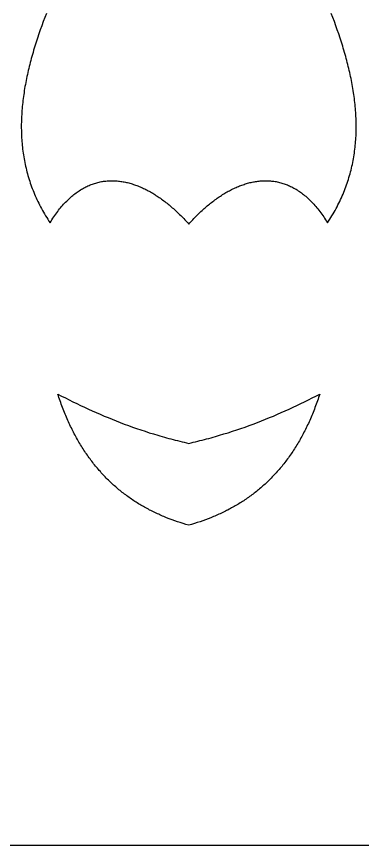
# Model space of a CAD drawing. Extents: x -4113 to -3113, y 1469 to 2469.
# Drawn here: x -3499 to -3433.4, y 1469.1 to 1626.2 of the extents above; entities that cross this region are included whole.
import ezdxf

# ---------------------------------------------------------------- set-up
doc = ezdxf.new("R2010")
doc.units = 0
doc.layers.add('PLAN_1', color=18, linetype='CONTINUOUS')

msp = doc.modelspace()

# ---------------------------------------------------------------- linework, layer by layer
at = {"layer": 'PLAN_1'}
for points in [[(-4113.04, 2469.07), (-3113.04, 2469.07), (-3113.04, 1469.07), (-4113.04, 1469.07)], [(-3466.37, 1545.3), (-3465.94, 1545.4), (-3465.51, 1545.5), (-3465.09, 1545.6), (-3464.67, 1545.7), (-3464.24, 1545.81), (-3463.82, 1545.91), (-3463.4, 1546.02), (-3462.98, 1546.13), (-3462.57, 1546.24), (-3462.15, 1546.35), (-3461.74, 1546.47), (-3461.33, 1546.59), (-3460.92, 1546.7), (-3460.51, 1546.82), (-3459.69, 1547.07), (-3458.88, 1547.32), (-3458.08, 1547.58), (-3457.28, 1547.84), (-3456.49, 1548.11), (-3455.7, 1548.39), (-3454.91, 1548.67), (-3454.14, 1548.96), (-3453.36, 1549.25), (-3452.59, 1549.55), (-3451.83, 1549.86), (-3451.07, 1550.17), (-3450.31, 1550.48), (-3449.56, 1550.81), (-3448.81, 1551.13), (-3448.06, 1551.46), (-3447.32, 1551.8), (-3446.59, 1552.14), (-3445.85, 1552.48), (-3445.13, 1552.83), (-3444.4, 1553.18), (-3443.68, 1553.54), (-3442.96, 1553.9), (-3442.24, 1554.26), (-3441.53, 1554.63), (-3441.63, 1554.3), (-3441.74, 1553.97), (-3441.85, 1553.65), (-3441.96, 1553.33), (-3442.08, 1553.01), (-3442.19, 1552.7), (-3442.31, 1552.38), (-3442.43, 1552.07), (-3442.54, 1551.76), (-3442.67, 1551.45), (-3442.79, 1551.15), (-3442.91, 1550.85), (-3443.04, 1550.55), (-3443.16, 1550.25), (-3443.29, 1549.95), (-3443.42, 1549.66), (-3443.55, 1549.37), (-3443.68, 1549.08), (-3443.82, 1548.79), (-3443.95, 1548.51), (-3444.09, 1548.23), (-3444.23, 1547.95), (-3444.37, 1547.67), (-3444.51, 1547.4), (-3444.65, 1547.12), (-3444.8, 1546.85), (-3444.94, 1546.58), (-3445.09, 1546.32), (-3445.24, 1546.05), (-3445.39, 1545.79), (-3445.54, 1545.53), (-3445.69, 1545.27), (-3445.85, 1545.02), (-3446, 1544.76), (-3446.16, 1544.51), (-3446.32, 1544.26), (-3446.48, 1544.02), (-3446.64, 1543.77), (-3446.8, 1543.53), (-3446.96, 1543.29), (-3447.13, 1543.05), (-3447.3, 1542.82), (-3447.46, 1542.58), (-3447.63, 1542.35), (-3447.8, 1542.12), (-3447.98, 1541.89), (-3448.15, 1541.67), (-3448.33, 1541.44), (-3448.5, 1541.22), (-3448.68, 1541), (-3448.86, 1540.78), (-3449.04, 1540.57), (-3449.22, 1540.36), (-3449.4, 1540.14), (-3449.59, 1539.94), (-3449.77, 1539.73), (-3449.96, 1539.52), (-3450.15, 1539.32), (-3450.34, 1539.12), (-3450.53, 1538.92), (-3450.72, 1538.72), (-3450.91, 1538.53), (-3451.11, 1538.33), (-3451.3, 1538.14), (-3451.5, 1537.95), (-3451.7, 1537.77), (-3451.9, 1537.58), (-3452.1, 1537.4), (-3452.3, 1537.22), (-3452.51, 1537.04), (-3452.71, 1536.86), (-3452.92, 1536.69), (-3453.13, 1536.51), (-3453.34, 1536.34), (-3453.55, 1536.17), (-3453.76, 1536), (-3453.97, 1535.84), (-3454.18, 1535.67), (-3454.4, 1535.51), (-3454.61, 1535.35), (-3454.83, 1535.19), (-3455.05, 1535.04), (-3455.27, 1534.88), (-3455.49, 1534.73), (-3455.71, 1534.58), (-3455.94, 1534.43), (-3456.16, 1534.29), (-3456.39, 1534.14), (-3456.62, 1534), (-3456.84, 1533.86), (-3457.07, 1533.72), (-3457.3, 1533.58), (-3457.54, 1533.44), (-3457.77, 1533.31), (-3458, 1533.18), (-3458.24, 1533.05), (-3458.48, 1532.92), (-3458.71, 1532.79), (-3458.95, 1532.66), (-3459.19, 1532.54), (-3459.43, 1532.42), (-3459.68, 1532.3), (-3459.92, 1532.18), (-3460.16, 1532.07), (-3460.41, 1531.95), (-3460.66, 1531.84), (-3460.91, 1531.73), (-3461.15, 1531.62), (-3461.4, 1531.51), (-3461.66, 1531.4), (-3462.16, 1531.2), (-3462.67, 1531), (-3463.19, 1530.8), (-3463.71, 1530.62), (-3464.23, 1530.44), (-3464.76, 1530.26), (-3465.29, 1530.1), (-3465.83, 1529.94), (-3466.37, 1529.78), (-3466.91, 1529.94), (-3467.45, 1530.1), (-3467.98, 1530.26), (-3468.51, 1530.44), (-3469.03, 1530.62), (-3469.55, 1530.8), (-3470.07, 1531), (-3470.58, 1531.2), (-3471.09, 1531.4), (-3471.34, 1531.51), (-3471.59, 1531.62), (-3471.84, 1531.73), (-3472.08, 1531.84), (-3472.33, 1531.95), (-3472.58, 1532.07), (-3472.82, 1532.18), (-3473.07, 1532.3), (-3473.31, 1532.42), (-3473.55, 1532.54), (-3473.79, 1532.66), (-3474.03, 1532.79), (-3474.27, 1532.92), (-3474.5, 1533.05), (-3474.74, 1533.18), (-3474.97, 1533.31), (-3475.21, 1533.44), (-3475.44, 1533.58), (-3475.67, 1533.72), (-3475.9, 1533.86), (-3476.13, 1534), (-3476.35, 1534.14), (-3476.58, 1534.29), (-3476.8, 1534.43), (-3477.03, 1534.58), (-3477.25, 1534.73), (-3477.47, 1534.88), (-3477.69, 1535.04), (-3477.91, 1535.19), (-3478.13, 1535.35), (-3478.34, 1535.51), (-3478.56, 1535.67), (-3478.77, 1535.84), (-3478.99, 1536), (-3479.2, 1536.17), (-3479.41, 1536.34), (-3479.62, 1536.51), (-3479.82, 1536.69), (-3480.03, 1536.86), (-3480.23, 1537.04), (-3480.44, 1537.22), (-3480.64, 1537.4), (-3480.84, 1537.58), (-3481.04, 1537.77), (-3481.24, 1537.95), (-3481.44, 1538.14), (-3481.63, 1538.33), (-3481.83, 1538.53), (-3482.02, 1538.72), (-3482.21, 1538.92), (-3482.4, 1539.12), (-3482.59, 1539.32), (-3482.78, 1539.52), (-3482.97, 1539.73), (-3483.15, 1539.94), (-3483.34, 1540.14), (-3483.52, 1540.36), (-3483.7, 1540.57), (-3483.88, 1540.78), (-3484.06, 1541), (-3484.24, 1541.22), (-3484.42, 1541.44), (-3484.59, 1541.67), (-3484.76, 1541.89), (-3484.94, 1542.12), (-3485.11, 1542.35), (-3485.28, 1542.58), (-3485.44, 1542.82), (-3485.61, 1543.05), (-3485.78, 1543.29), (-3485.94, 1543.53), (-3486.1, 1543.77), (-3486.26, 1544.02), (-3486.42, 1544.26), (-3486.58, 1544.51), (-3486.74, 1544.76), (-3486.9, 1545.02), (-3487.05, 1545.27), (-3487.2, 1545.53), (-3487.35, 1545.79), (-3487.5, 1546.05), (-3487.65, 1546.32), (-3487.8, 1546.58), (-3487.94, 1546.85), (-3488.09, 1547.12), (-3488.23, 1547.4), (-3488.37, 1547.67), (-3488.51, 1547.95), (-3488.65, 1548.23), (-3488.79, 1548.51), (-3488.92, 1548.79), (-3489.06, 1549.08), (-3489.19, 1549.37), (-3489.32, 1549.66), (-3489.45, 1549.95), (-3489.58, 1550.25), (-3489.71, 1550.55), (-3489.83, 1550.85), (-3489.95, 1551.15), (-3490.08, 1551.45), (-3490.2, 1551.76), (-3490.32, 1552.07), (-3490.43, 1552.38), (-3490.55, 1552.7), (-3490.66, 1553.01), (-3490.78, 1553.33), (-3490.89, 1553.65), (-3491, 1553.97), (-3491.11, 1554.3), (-3491.22, 1554.63), (-3490.5, 1554.26), (-3489.79, 1553.9), (-3489.07, 1553.54), (-3488.34, 1553.18), (-3487.62, 1552.83), (-3486.89, 1552.48), (-3486.15, 1552.14), (-3485.42, 1551.8), (-3484.68, 1551.46), (-3483.93, 1551.13), (-3483.18, 1550.81), (-3482.43, 1550.48), (-3481.68, 1550.17), (-3480.92, 1549.86), (-3480.15, 1549.55), (-3479.38, 1549.25), (-3478.61, 1548.96), (-3477.83, 1548.67), (-3477.04, 1548.39), (-3476.26, 1548.11), (-3475.46, 1547.84), (-3474.66, 1547.58), (-3473.86, 1547.32), (-3473.05, 1547.07), (-3472.24, 1546.82), (-3471.83, 1546.7), (-3471.42, 1546.59), (-3471, 1546.47), (-3470.59, 1546.35), (-3470.17, 1546.24), (-3469.76, 1546.13), (-3469.34, 1546.02), (-3468.92, 1545.91), (-3468.5, 1545.81), (-3468.08, 1545.7), (-3467.65, 1545.6), (-3467.23, 1545.5), (-3466.8, 1545.4)]]:
    msp.add_lwpolyline(points, close=True, dxfattribs=at)
msp.add_lwpolyline([(-3493.39, 1626.81), (-3493.69, 1626.03), (-3493.99, 1625.25), (-3494.27, 1624.47), (-3494.55, 1623.69), (-3494.82, 1622.91), (-3495.08, 1622.13), (-3495.21, 1621.74), (-3495.33, 1621.35), (-3495.46, 1620.97), (-3495.58, 1620.58), (-3495.7, 1620.19), (-3495.81, 1619.81), (-3495.92, 1619.42), (-3496.04, 1619.03), (-3496.14, 1618.65), (-3496.25, 1618.26), (-3496.35, 1617.88), (-3496.45, 1617.49), (-3496.55, 1617.11), (-3496.65, 1616.73), (-3496.74, 1616.34), (-3496.83, 1615.96), (-3496.92, 1615.58), (-3497, 1615.2), (-3497.08, 1614.82), (-3497.16, 1614.44), (-3497.24, 1614.06), (-3497.31, 1613.68), (-3497.38, 1613.3), (-3497.45, 1612.92), (-3497.51, 1612.54), (-3497.58, 1612.16), (-3497.63, 1611.78), (-3497.69, 1611.41), (-3497.74, 1611.03), (-3497.79, 1610.65), (-3497.84, 1610.28), (-3497.88, 1609.9), (-3497.92, 1609.53), (-3497.96, 1609.15), (-3497.99, 1608.78), (-3498.02, 1608.41), (-3498.05, 1608.03), (-3498.07, 1607.66), (-3498.09, 1607.29), (-3498.11, 1606.92), (-3498.12, 1606.55), (-3498.13, 1606.18), (-3498.14, 1605.81), (-3498.14, 1605.44), (-3498.14, 1605.07), (-3498.13, 1604.7), (-3498.13, 1604.34), (-3498.12, 1603.97), (-3498.1, 1603.6), (-3498.08, 1603.24), (-3498.06, 1602.87), (-3498.03, 1602.51), (-3498, 1602.14), (-3497.97, 1601.78), (-3497.93, 1601.42), (-3497.89, 1601.05), (-3497.84, 1600.69), (-3497.79, 1600.33), (-3497.74, 1599.97), (-3497.68, 1599.61), (-3497.62, 1599.25), (-3497.55, 1598.89), (-3497.48, 1598.54), (-3497.41, 1598.18), (-3497.33, 1597.82), (-3497.25, 1597.47), (-3497.16, 1597.11), (-3497.07, 1596.76), (-3496.98, 1596.4), (-3496.88, 1596.05), (-3496.77, 1595.7), (-3496.66, 1595.34), (-3496.55, 1594.99), (-3496.44, 1594.64), (-3496.31, 1594.29), (-3496.19, 1593.94), (-3496.06, 1593.59), (-3495.92, 1593.25), (-3495.78, 1592.9), (-3495.64, 1592.55), (-3495.49, 1592.21), (-3495.34, 1591.86), (-3495.18, 1591.52), (-3495.02, 1591.17), (-3494.85, 1590.83), (-3494.68, 1590.49), (-3494.5, 1590.15), (-3494.32, 1589.81), (-3494.13, 1589.47), (-3493.94, 1589.13), (-3493.74, 1588.79), (-3493.54, 1588.45), (-3493.33, 1588.12), (-3493.12, 1587.78), (-3492.91, 1587.44), (-3492.68, 1587.11), (-3492.51, 1587.4), (-3492.33, 1587.68), (-3492.15, 1587.96), (-3491.97, 1588.23), (-3491.79, 1588.49), (-3491.61, 1588.75), (-3491.43, 1589.01), (-3491.24, 1589.25), (-3491.06, 1589.5), (-3490.87, 1589.73), (-3490.68, 1589.96), (-3490.49, 1590.19), (-3490.3, 1590.41), (-3490.11, 1590.62), (-3489.92, 1590.83), (-3489.73, 1591.04), (-3489.53, 1591.23), (-3489.34, 1591.43), (-3489.15, 1591.61), (-3488.95, 1591.8), (-3488.75, 1591.97), (-3488.55, 1592.14), (-3488.36, 1592.31), (-3488.16, 1592.47), (-3487.96, 1592.63), (-3487.75, 1592.78), (-3487.55, 1592.92), (-3487.35, 1593.07), (-3487.15, 1593.2), (-3486.94, 1593.33), (-3486.74, 1593.46), (-3486.53, 1593.58), (-3486.33, 1593.69), (-3486.12, 1593.81), (-3485.91, 1593.91), (-3485.7, 1594.01), (-3485.5, 1594.11), (-3485.29, 1594.2), (-3485.08, 1594.29), (-3484.87, 1594.37), (-3484.66, 1594.45), (-3484.45, 1594.52), (-3484.23, 1594.59), (-3484.02, 1594.65), (-3483.81, 1594.71), (-3483.6, 1594.77), (-3483.38, 1594.82), (-3483.17, 1594.87), (-3482.96, 1594.91), (-3482.74, 1594.94), (-3482.53, 1594.98), (-3482.31, 1595.01), (-3482.1, 1595.03), (-3481.88, 1595.05), (-3481.66, 1595.07), (-3481.45, 1595.08), (-3481.23, 1595.08), (-3481.01, 1595.09), (-3480.8, 1595.09), (-3480.58, 1595.08), (-3480.36, 1595.07), (-3480.15, 1595.06), (-3479.93, 1595.04), (-3479.71, 1595.02), (-3479.49, 1595), (-3479.28, 1594.97), (-3479.06, 1594.94), (-3478.84, 1594.9), (-3478.62, 1594.86), (-3478.4, 1594.82), (-3478.19, 1594.77), (-3477.97, 1594.72), (-3477.75, 1594.66), (-3477.53, 1594.6), (-3477.32, 1594.54), (-3477.1, 1594.47), (-3476.88, 1594.4), (-3476.66, 1594.33), (-3476.45, 1594.25), (-3476.23, 1594.17), (-3476.01, 1594.09), (-3475.8, 1594), (-3475.58, 1593.91), (-3475.36, 1593.82), (-3475.15, 1593.72), (-3474.93, 1593.62), (-3474.72, 1593.52), (-3474.5, 1593.41), (-3474.29, 1593.3), (-3474.07, 1593.19), (-3473.86, 1593.08), (-3473.65, 1592.96), (-3473.43, 1592.83), (-3473.22, 1592.71), (-3473.01, 1592.58), (-3472.8, 1592.45), (-3472.59, 1592.31), (-3472.38, 1592.18), (-3472.17, 1592.04), (-3471.96, 1591.9), (-3471.75, 1591.75), (-3471.54, 1591.6), (-3471.33, 1591.45), (-3471.12, 1591.3), (-3470.92, 1591.14), (-3470.71, 1590.98), (-3470.5, 1590.82), (-3470.3, 1590.65), (-3470.1, 1590.49), (-3469.89, 1590.32), (-3469.69, 1590.15), (-3469.49, 1589.97), (-3469.29, 1589.79), (-3469.09, 1589.61), (-3468.89, 1589.43), (-3468.69, 1589.25), (-3468.49, 1589.06), (-3468.29, 1588.87), (-3468.1, 1588.68), (-3467.9, 1588.49), (-3467.71, 1588.29), (-3467.51, 1588.1), (-3467.32, 1587.9), (-3467.13, 1587.7), (-3466.94, 1587.49), (-3466.75, 1587.29), (-3466.56, 1587.08), (-3466.37, 1586.87), (-3466.18, 1587.08), (-3465.99, 1587.29), (-3465.8, 1587.49), (-3465.61, 1587.7), (-3465.42, 1587.9), (-3465.23, 1588.1), (-3465.04, 1588.29), (-3464.84, 1588.49), (-3464.65, 1588.68), (-3464.45, 1588.87), (-3464.25, 1589.06), (-3464.05, 1589.25), (-3463.86, 1589.43), (-3463.66, 1589.61), (-3463.46, 1589.79), (-3463.25, 1589.97), (-3463.05, 1590.15), (-3462.85, 1590.32), (-3462.65, 1590.49), (-3462.44, 1590.65), (-3462.24, 1590.82), (-3462.03, 1590.98), (-3461.83, 1591.14), (-3461.62, 1591.3), (-3461.41, 1591.45), (-3461.2, 1591.6), (-3460.99, 1591.75), (-3460.79, 1591.9), (-3460.58, 1592.04), (-3460.37, 1592.18), (-3460.16, 1592.31), (-3459.94, 1592.45), (-3459.73, 1592.58), (-3459.52, 1592.71), (-3459.31, 1592.83), (-3459.09, 1592.96), (-3458.88, 1593.08), (-3458.67, 1593.19), (-3458.45, 1593.3), (-3458.24, 1593.41), (-3458.02, 1593.52), (-3457.81, 1593.62), (-3457.59, 1593.72), (-3457.38, 1593.82), (-3457.16, 1593.91), (-3456.95, 1594), (-3456.73, 1594.09), (-3456.51, 1594.17), (-3456.3, 1594.25), (-3456.08, 1594.33), (-3455.86, 1594.4), (-3455.64, 1594.47), (-3455.43, 1594.54), (-3455.21, 1594.6), (-3454.99, 1594.66), (-3454.77, 1594.72), (-3454.56, 1594.77), (-3454.34, 1594.82), (-3454.12, 1594.86), (-3453.9, 1594.9), (-3453.68, 1594.94), (-3453.47, 1594.97), (-3453.25, 1595), (-3453.03, 1595.02), (-3452.81, 1595.04), (-3452.6, 1595.06), (-3452.38, 1595.07), (-3452.16, 1595.08), (-3451.94, 1595.09), (-3451.73, 1595.09), (-3451.51, 1595.08), (-3451.29, 1595.08), (-3451.08, 1595.07), (-3450.86, 1595.05), (-3450.65, 1595.03), (-3450.43, 1595.01), (-3450.22, 1594.98), (-3450, 1594.94), (-3449.79, 1594.91), (-3449.57, 1594.87), (-3449.36, 1594.82), (-3449.14, 1594.77), (-3448.93, 1594.71), (-3448.72, 1594.65), (-3448.51, 1594.59), (-3448.3, 1594.52), (-3448.08, 1594.45), (-3447.87, 1594.37), (-3447.66, 1594.29), (-3447.45, 1594.2), (-3447.25, 1594.11), (-3447.04, 1594.01), (-3446.83, 1593.91), (-3446.62, 1593.81), (-3446.41, 1593.69), (-3446.21, 1593.58), (-3446, 1593.46), (-3445.8, 1593.33), (-3445.59, 1593.2), (-3445.39, 1593.07), (-3445.19, 1592.92), (-3444.99, 1592.78), (-3444.79, 1592.63), (-3444.59, 1592.47), (-3444.39, 1592.31), (-3444.19, 1592.14), (-3443.99, 1591.97), (-3443.79, 1591.8), (-3443.6, 1591.61), (-3443.4, 1591.43), (-3443.21, 1591.23), (-3443.01, 1591.04), (-3442.82, 1590.83), (-3442.63, 1590.62), (-3442.44, 1590.41), (-3442.25, 1590.19), (-3442.06, 1589.96), (-3441.87, 1589.73), (-3441.69, 1589.5), (-3441.5, 1589.25), (-3441.32, 1589.01), (-3441.13, 1588.75), (-3440.95, 1588.49), (-3440.77, 1588.23), (-3440.59, 1587.96), (-3440.41, 1587.68), (-3440.23, 1587.4), (-3440.06, 1587.11), (-3439.84, 1587.44), (-3439.62, 1587.78), (-3439.41, 1588.12), (-3439.2, 1588.45), (-3439, 1588.79), (-3438.8, 1589.13), (-3438.61, 1589.47), (-3438.42, 1589.81), (-3438.24, 1590.15), (-3438.06, 1590.49), (-3437.89, 1590.83), (-3437.73, 1591.17), (-3437.56, 1591.52), (-3437.4, 1591.86), (-3437.25, 1592.21), (-3437.1, 1592.55), (-3436.96, 1592.9), (-3436.82, 1593.25), (-3436.68, 1593.59), (-3436.55, 1593.94), (-3436.43, 1594.29), (-3436.31, 1594.64), (-3436.19, 1594.99), (-3436.08, 1595.34), (-3435.97, 1595.7), (-3435.87, 1596.05), (-3435.77, 1596.4), (-3435.67, 1596.76), (-3435.58, 1597.11), (-3435.49, 1597.47), (-3435.41, 1597.82), (-3435.33, 1598.18), (-3435.26, 1598.54), (-3435.19, 1598.89), (-3435.12, 1599.25), (-3435.06, 1599.61), (-3435, 1599.97), (-3434.95, 1600.33), (-3434.9, 1600.69), (-3434.85, 1601.05), (-3434.81, 1601.42), (-3434.77, 1601.78), (-3434.74, 1602.14), (-3434.71, 1602.51), (-3434.68, 1602.87), (-3434.66, 1603.24), (-3434.64, 1603.6), (-3434.63, 1603.97), (-3434.61, 1604.34), (-3434.61, 1604.7), (-3434.6, 1605.07), (-3434.6, 1605.44), (-3434.6, 1605.81), (-3434.61, 1606.18), (-3434.62, 1606.55), (-3434.63, 1606.92), (-3434.65, 1607.29), (-3434.67, 1607.66), (-3434.69, 1608.03), (-3434.72, 1608.41), (-3434.75, 1608.78), (-3434.78, 1609.15), (-3434.82, 1609.53), (-3434.86, 1609.9), (-3434.9, 1610.28), (-3434.95, 1610.65), (-3435, 1611.03), (-3435.05, 1611.41), (-3435.11, 1611.78), (-3435.17, 1612.16), (-3435.23, 1612.54), (-3435.29, 1612.92), (-3435.36, 1613.3), (-3435.43, 1613.68), (-3435.5, 1614.06), (-3435.58, 1614.44), (-3435.66, 1614.82), (-3435.74, 1615.2), (-3435.82, 1615.58), (-3435.91, 1615.96), (-3436, 1616.34), (-3436.1, 1616.73), (-3436.19, 1617.11), (-3436.29, 1617.49), (-3436.39, 1617.88), (-3436.49, 1618.26), (-3436.6, 1618.65), (-3436.71, 1619.03), (-3436.82, 1619.42), (-3436.93, 1619.81), (-3437.05, 1620.19), (-3437.16, 1620.58), (-3437.28, 1620.97), (-3437.41, 1621.35), (-3437.53, 1621.74), (-3437.66, 1622.13), (-3437.92, 1622.91), (-3438.19, 1623.69), (-3438.47, 1624.47), (-3438.75, 1625.25), (-3439.05, 1626.03), (-3439.35, 1626.81)], dxfattribs=at)

doc.saveas('drawing.dxf')
